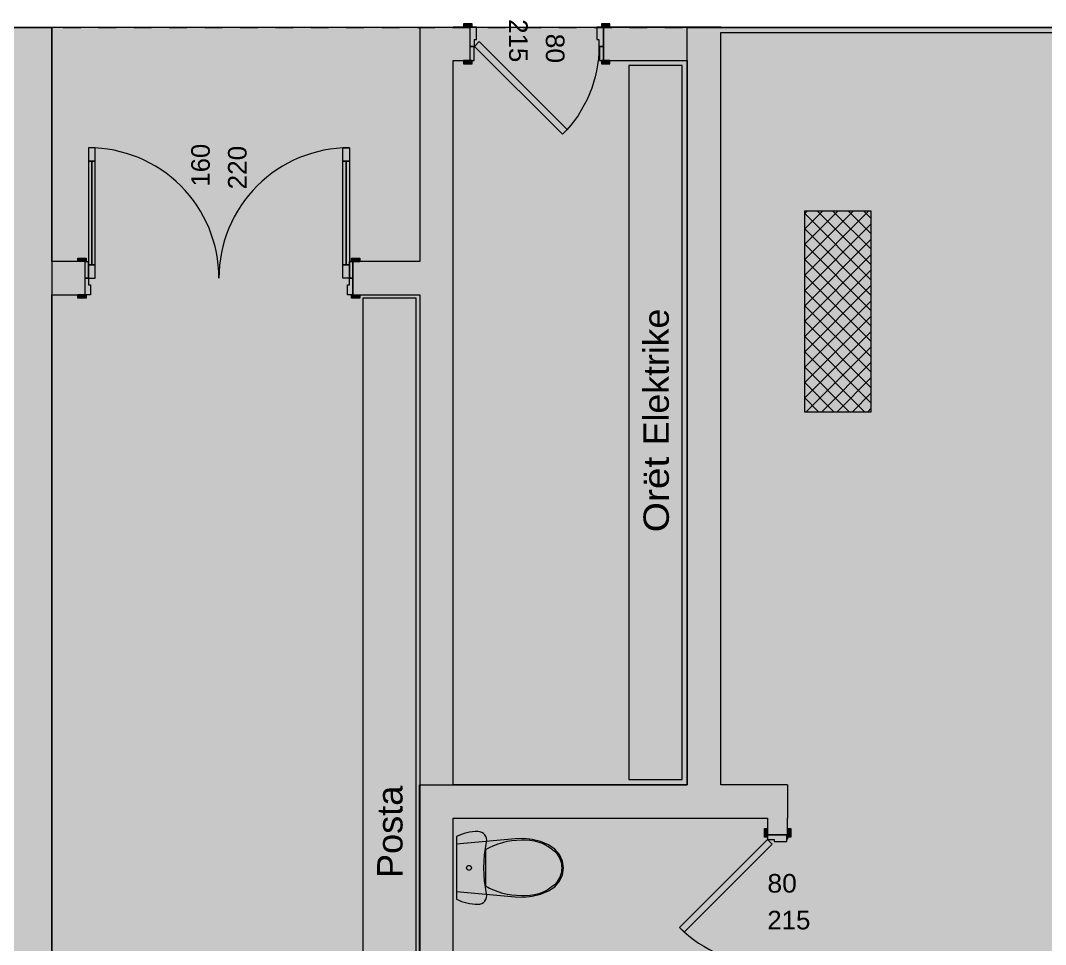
# Model space of a CAD drawing. Header units: metres. Extents: x 312 to 313.4, y 204 to 204.42.
# Drawn here: x 312.3119 to 312.3764, y 204.2548 to 204.313 of the extents above; entities that cross this region are included whole.
import ezdxf

# ---------------------------------------------------------------- set-up
doc = ezdxf.new("R2010")
doc.units = ezdxf.units.M
for name, color, linetype, true_color in [('PDF_- Hidden', 7, 'Continuous', 0x999999), ('PDF_2D Drafting - General', 7, 'Continuous', 0x999999), ('PDF_A - Muret', 7, 'Continuous', 0xaaaaaa), ('PDF_A - Ndertesa 1 - Sanitaria', 7, 'Continuous', 0x7f7f7f), ('PDF_A - Ndertesa 1- Pllaka meskatit 28 cm', 7, 'Continuous', 0xaaaaaa), ('PDF_A - Shtyllat', 7, 'Continuous', 0x999999)]:
    doc.layers.add(name, color=color, linetype=linetype, true_color=true_color)
doc.layers.add('PDF_Drawing & Figure', color=5, linetype='Continuous')
doc.styles.add('PDF Arial', font='arial.ttf')

# ---------------------------------------------------------------- blocks, each defined once
blk = doc.blocks.new('perdhesa')
at = {"layer": 'PDF_2D Drafting - General', "true_color": 0xfafafa, "transparency": 33554559}
blk.add_hatch(color=7, dxfattribs=at).paths.add_polyline_path([(-0.2008442411383839, 0.2557481571577398), (-0.2008442411383839, 0.1799600398549615), (-0.2876853659484482, 0.1799600398549615), (-0.2876853659484482, 0.1864840602407014), (-0.3603174851060658, 0.1864840602407014), (-0.3603174851060658, 0.2557481571577398)])
at = {"layer": 'PDF_2D Drafting - General', "true_color": 0xffffff, "transparency": 33554559}
for points in [[(-0.2008442411383839, 0.2557481571577398), (-0.1608431728535606, 0.2557481571577398), (-0.1608431728535606, 0.2080780910024203), (-0.1776861800896654, 0.2080780910024203), (-0.1776861800896654, 0.1889200657270749), (-0.15716015046047, 0.1889200657270749), (-0.15716015046047, 0.1836790419640693), (-0.09452805614080262, 0.1836830468875803), (-0.09452805614080262, 0.1521020072893293), (-0.09715907556352477, 0.1521020072893293), (-0.1247391319871554, 0.1521009952925283), (-0.1247391319871554, 0.1315749656633329), (-0.156318169123665, 0.1315739751983926), (-0.156318169123665, 0.1310479737132084), (-0.2008442411383839, 0.1310479737132084)], [(-0.1776851896246967, 0.2080780910024203), (-0.1608421608567596, 0.208079081467389), (-0.1608441848503617, 0.2557481571577398), (-0.09452805614080262, 0.2557481571577398), (-0.09452805614080262, 0.1836800539608703), (-0.15716015046047, 0.1836800539608703), (-0.15716015046047, 0.1889200657270749), (-0.1776851896246967, 0.1889200657270749)]]:
    blk.add_hatch(color=7, dxfattribs=at).paths.add_polyline_path(points)
at = {"layer": 'PDF_A - Muret', "true_color": 0xffffff, "transparency": 33554559}
for points in [[(-0.1745281902486226, 0.2557621528581535), (-0.1741071995801917, 0.2557621528581535), (-0.1741071995801917, 0.2549731613962933), (-0.1742332039476082, 0.2549731613962933), (-0.1742332039476082, 0.2545521491960585), (-0.1745281902486226, 0.2545521491960585)], [(-0.1665281832973733, 0.2557621528581535), (-0.1661071926289992, 0.2557621528581535), (-0.1661071926289992, 0.2545521491960585), (-0.1664011669331558, 0.2545521491960585), (-0.1664011669331558, 0.2549731613962933), (-0.1665281832973733, 0.2549731613962933)], [(-0.1987392232007892, 0.2389061403866322), (-0.1987392232007892, 0.2399591553538301), (-0.1985292015672258, 0.2399591553538301), (-0.1985292015672258, 0.2395381216217345), (-0.1984022282667297, 0.2395381216217345), (-0.1984022282667297, 0.2389061403866322)], [(-0.1822342228956586, 0.2389061403866322), (-0.1822342228956586, 0.2395381216217345), (-0.1821082185282421, 0.2395381216217345), (-0.1821082185282421, 0.2399591553538301), (-0.1818971848978777, 0.2399591553538301), (-0.1818971848978777, 0.2389061403866322)], [(-0.1545801615146161, 0.2049200796295452), (-0.1545801615146161, 0.2044990674292819), (-0.1553701434414165, 0.2044990674292819), (-0.1553701434414165, 0.2046250933285307), (-0.1557911556416798, 0.2046250933285307), (-0.1557911556416798, 0.2049200796295452)]]:
    blk.add_hatch(color=7, dxfattribs=at).paths.add_polyline_path(points)
at = {"layer": 'PDF_- Hidden', "lineweight": 5}
for points in [[(-0.1611591527051814, 0.2533411550689948), (-0.1645281761765887, 0.2533411550689948)], [(-0.1645281761765887, 0.2533411550689948), (-0.1645281761765887, 0.2523801456831336)], [(-0.1645281761765887, 0.2533411550689948), (-0.1645281761765887, 0.2083940923858734)], [(-0.1611591527051814, 0.2083940923858734), (-0.1611591527051814, 0.2533411550689948)], [(-0.1778971921881407, 0.2386961402849295), (-0.1812652036627469, 0.2386961402849295)], [(-0.1812652036627469, 0.2386961402849295), (-0.1812652036627469, 0.2153270886695111)], [(-0.1812652036627469, 0.2386961402849295), (-0.1812652036627469, 0.1713410353722793)], [(-0.1778971921881407, 0.1713410353722793), (-0.1778971921881407, 0.2386961402849295)], [(-0.1645281761765887, 0.2083940923858734), (-0.1611591527051814, 0.2083940923858734)]]:
    blk.add_lwpolyline(points, dxfattribs=at)
at = {"layer": 'PDF_2D Drafting - General', "lineweight": 9}
for points in [[(-0.3603174851060658, 0.2557481571577398), (-0.2008442411383839, 0.2557481571577398)], [(-0.2008442411383839, 0.2557481571577398), (-0.2008442411383839, 0.1799600398549615)], [(-0.2008442411383839, 0.2557481571577398), (-0.2008442411383839, 0.1310479737132084)], [(-0.1608431728535606, 0.2557481571577398), (-0.2008442411383839, 0.2557481571577398)], [(-0.1608421608567596, 0.208079081467389), (-0.1608441848503617, 0.2557481571577398)], [(-0.1608441848503617, 0.2557481571577398), (-0.09452805614080262, 0.2557481571577398)], [(-0.1608431728535606, 0.2080780910024203), (-0.1608431728535606, 0.2557481571577398)], [(-0.1776861800896654, 0.1889200657270749), (-0.1776861800896654, 0.2080780910024203)], [(-0.1776861800896654, 0.2080780910024203), (-0.1608431728535606, 0.2080780910024203)], [(-0.1776851896246967, 0.2080780910024203), (-0.1608421608567596, 0.208079081467389)], [(-0.1776851896246967, 0.1889200657270749), (-0.1776851896246967, 0.2080780910024203)]]:
    blk.add_lwpolyline(points, dxfattribs=at)
at = {"layer": 'PDF_A - Muret', "lineweight": 18}
for points in [[(-0.2008442411383839, 0.2557481571577398), (-0.2029502064771691, 0.2557481571577398)], [(-0.2008442411383839, 0.2410121487891388), (-0.2008442411383839, 0.2557481571577398)], [(-0.1776851896246967, 0.2557621528581535), (-0.1755801932189911, 0.2557621528581535)], [(-0.1776851896246967, 0.2557621528581535), (-0.1776851896246967, 0.2410121487891388)], [(-0.1745281902486226, 0.2557621528581535), (-0.1755801932189911, 0.2557621528581535)], [(-0.1745281902486226, 0.2557621528581535), (-0.1749171630608544, 0.2557621528581535)], [(-0.1745281902486226, 0.2557621528581535), (-0.1749171630608544, 0.2557621528581535)], [(-0.1745281902486226, 0.2557621528581535), (-0.1749171630608544, 0.2557621528581535)], [(-0.1745281902486226, 0.2557621528581535), (-0.1745281902486226, 0.2545521491960585)], [(-0.1745281902486226, 0.2557621528581535), (-0.1745281902486226, 0.2545521491960585)], [(-0.1745281902486226, 0.2557621528581535), (-0.1745281902486226, 0.2545521491960585)], [(-0.1661071926289992, 0.2557621528581535), (-0.1657171862880773, 0.2557621528581535)], [(-0.1661071926289992, 0.2557621528581535), (-0.1661071926289992, 0.2545521491960585)], [(-0.1608431728535606, 0.2557621528581535), (-0.1661071926289992, 0.2557621528581535)], [(-0.1661071926289992, 0.2557621528581535), (-0.1661071926289992, 0.2545521491960585)], [(-0.1661071926289992, 0.2557621528581535), (-0.1661071926289992, 0.2545521491960585)], [(-0.1661071926289992, 0.2557621528581535), (-0.1657171862880773, 0.2557621528581535)], [(-0.1661071926289992, 0.2557621528581535), (-0.1657171862880773, 0.2557621528581535)], [(-0.1587381979797442, 0.2557621528581535), (-0.1608431728535606, 0.2557621528581535)], [(-0.1124220974141394, 0.2557481571577398), (-0.1587381979797442, 0.2557481571577398)], [(-0.1587381979797442, 0.2554331677710877), (-0.1124220974141394, 0.2554331677710877)], [(-0.1587381979797442, 0.2080780910024203), (-0.1587381979797442, 0.2554331677710877)], [(-0.1745281902486226, 0.2545521491960585), (-0.1745281902486226, 0.2536571564524479)], [(-0.1745281902486226, 0.2545521491960585), (-0.1745281902486226, 0.2536571564524479)], [(-0.1745281902486226, 0.2545521491960585), (-0.1745281902486226, 0.2536571564524479)], [(-0.1661071926289992, 0.2545521491960585), (-0.1661071926289992, 0.2536571564524479)], [(-0.1661071926289992, 0.2545521491960585), (-0.1661071926289992, 0.2536571564524479)], [(-0.1661071926289992, 0.2545521491960585), (-0.1661071926289992, 0.2536571564524479)], [(-0.1755801932189911, 0.2080780910024203), (-0.1755801932189911, 0.2536571564524479)], [(-0.1755801932189911, 0.2536571564524479), (-0.1745281902486226, 0.2536571564524479)], [(-0.1745281902486226, 0.2536571564524479), (-0.1749171630608544, 0.2536571564524479)], [(-0.1745281902486226, 0.2536571564524479), (-0.1749171630608544, 0.2536571564524479)], [(-0.1745281902486226, 0.2536571564524479), (-0.1749171630608544, 0.2536571564524479)], [(-0.1661071926289992, 0.2536571564524479), (-0.1657171862880773, 0.2536571564524479)], [(-0.1661071926289992, 0.2536571564524479), (-0.1608431728535606, 0.2536571564524479)], [(-0.1661071926289992, 0.2536571564524479), (-0.1657171862880773, 0.2536571564524479)], [(-0.1661071926289992, 0.2536571564524479), (-0.1657171862880773, 0.2536571564524479)], [(-0.1608431728535606, 0.2536571564524479), (-0.1608431728535606, 0.2080780910024203)], [(-0.1987392232007892, 0.2410121487891388), (-0.2008442411383839, 0.2410121487891388)], [(-0.1987392232007892, 0.2410121487891388), (-0.1991922317253625, 0.2410121487891388)], [(-0.1987392232007892, 0.2399591553538301), (-0.1987392232007892, 0.2410121487891388)], [(-0.1818971848978777, 0.2410121487891388), (-0.1814441979051367, 0.2410121487891388)], [(-0.1818971848978777, 0.2399591553538301), (-0.1818971848978777, 0.2410121487891388)], [(-0.1776851896246967, 0.2410121487891388), (-0.1818971848978777, 0.2410121487891388)], [(-0.1987392232007892, 0.2389061403866322), (-0.1987392232007892, 0.2399591553538301)], [(-0.1818971848978777, 0.2389061403866322), (-0.1818971848978777, 0.2399591553538301)], [(-0.2008442411383839, 0.1710250124569654), (-0.2008442411383839, 0.2389061403866322)], [(-0.2008442411383839, 0.2389061403866322), (-0.1987392232007892, 0.2389061403866322)], [(-0.1987392232007892, 0.2389061403866322), (-0.1991922317253625, 0.2389061403866322)], [(-0.1818971848978777, 0.2389061403866322), (-0.1814441979051367, 0.2389061403866322)], [(-0.1818971848978777, 0.2389061403866322), (-0.1776851896246967, 0.2389061403866322)], [(-0.1776851896246967, 0.2389061403866322), (-0.1776851896246967, 0.1915520756147941)], [(-0.1608431728535606, 0.2080780910024203), (-0.1755801932189911, 0.2080780910024203)], [(-0.1545281621046115, 0.2080780910024203), (-0.1587381979797442, 0.2080780910024203)], [(-0.1545281621046115, 0.2080780910024203), (-0.1545281621046115, 0.2059720825999136)], [(-0.1755801932189911, 0.1920780555681176), (-0.1755801932189911, 0.2059730730648823)], [(-0.1755801932189911, 0.2059730730648823), (-0.1557911556416798, 0.2059720825999136)], [(-0.1557911556416798, 0.2059720825999136), (-0.1557911556416798, 0.2049200796295452)], [(-0.1545281621046115, 0.2049200796295452), (-0.1545281621046115, 0.2059720825999136)], [(-0.1557911556416798, 0.2049200796295452), (-0.1557911556416798, 0.2053090739736092)], [(-0.1557911556416798, 0.2049200796295452), (-0.1557911556416798, 0.2053090739736092)], [(-0.1557911556416798, 0.2049200796295452), (-0.1557911556416798, 0.2053090739736092)], [(-0.1545281621046115, 0.2049200796295452), (-0.1545281621046115, 0.2053090739736092)], [(-0.1545281621046115, 0.2049200796295452), (-0.1545281621046115, 0.2053090739736092)], [(-0.1545281621046115, 0.2049200796295452), (-0.1545281621046115, 0.2053090739736092)], [(-0.1557911556416798, 0.2049200796295452), (-0.1545801615146161, 0.2049200796295452)], [(-0.1557911556416798, 0.2049200796295452), (-0.1545801615146161, 0.2049200796295452)], [(-0.1557911556416798, 0.2049200796295452), (-0.1545801615146161, 0.2049200796295452)], [(-0.1545801615146161, 0.2049200796295452), (-0.1545281621046115, 0.2049200796295452)], [(-0.1545801615146161, 0.2049200796295452), (-0.1545281621046115, 0.2049200796295452)], [(-0.1545801615146161, 0.2049200796295452), (-0.1545281621046115, 0.2049200796295452)]]:
    blk.add_lwpolyline(points, dxfattribs=at)
at = {"layer": 'PDF_A - Muret', "lineweight": 13}
for points in [[(-0.1743911615756701, 0.2559621837148143), (-0.1749171630608544, 0.2559621837148143)], [(-0.1749171630608544, 0.2559621837148143), (-0.1749171630608544, 0.2557621528581535)], [(-0.1749171630608544, 0.2557621528581535), (-0.1743911615756701, 0.2557621528581535)], [(-0.1745281902486226, 0.2557621528581535), (-0.1745281902486226, 0.2545521491960585)], [(-0.1741071995801917, 0.2557621528581535), (-0.1745281902486226, 0.2557621528581535)], [(-0.1743911615756701, 0.2557621528581535), (-0.1743911615756701, 0.2559621837148143)], [(-0.1741071995801917, 0.2549731613962933), (-0.1741071995801917, 0.2557621528581535)], [(-0.1665281832973733, 0.2557621528581535), (-0.1665281832973733, 0.2549731613962933)], [(-0.1661071926289992, 0.2557621528581535), (-0.1665281832973733, 0.2557621528581535)], [(-0.1657171862880773, 0.2559621837148143), (-0.1662431877732615, 0.2559621837148143)], [(-0.1662431877732615, 0.2559621837148143), (-0.1662431877732615, 0.2557621528581535)], [(-0.1662431877732615, 0.2557621528581535), (-0.1657171862880773, 0.2557621528581535)], [(-0.1661071926289992, 0.2545521491960585), (-0.1661071926289992, 0.2557621528581535)], [(-0.1657171862880773, 0.2557621528581535), (-0.1657171862880773, 0.2559621837148143)], [(-0.1742332039476082, 0.2545521491960585), (-0.1742332039476082, 0.2549731613962933)], [(-0.1742332039476082, 0.2549731613962933), (-0.1741071995801917, 0.2549731613962933)], [(-0.1742332039476082, 0.2545521491960585), (-0.1739351816561907, 0.2548491594906466)], [(-0.1739351816561907, 0.2548491594906466), (-0.1683971691304578, 0.2493121589616862)], [(-0.1665281832973733, 0.2549731613962933), (-0.1664011669331558, 0.2549731613962933)], [(-0.1664011669331558, 0.2549731613962933), (-0.1664011669331558, 0.2545521491960585)], [(-0.1745281902486226, 0.2545521491960585), (-0.1745281902486226, 0.2536571564524479)], [(-0.1742642098070064, 0.2545521491960585), (-0.1745281902486226, 0.2545521491960585)], [(-0.1745281902486226, 0.2545521491960585), (-0.1742332039476082, 0.2545521491960585)], [(-0.1742642098070064, 0.2536571564524479), (-0.1742642098070064, 0.2545521491960585)], [(-0.1686951698899861, 0.2490141582021295), (-0.1742332039476082, 0.2545521491960585)], [(-0.1664011669331558, 0.2545521491960585), (-0.1661071926289992, 0.2545521491960585)], [(-0.1663701610738144, 0.2545521491960585), (-0.1663701610738144, 0.2536571564524479)], [(-0.1661071926289992, 0.2545521491960585), (-0.1663701610738144, 0.2545521491960585)], [(-0.1661071926289992, 0.2536571564524479), (-0.1661071926289992, 0.2545521491960585)], [(-0.1743911615756701, 0.2536571564524479), (-0.1749171630608544, 0.2536571564524479)], [(-0.1749171630608544, 0.2536571564524479), (-0.1749171630608544, 0.2534571686594802)], [(-0.1745281902486226, 0.2536571564524479), (-0.1742642098070064, 0.2536571564524479)], [(-0.1743911615756701, 0.2534571686594802), (-0.1743911615756701, 0.2536571564524479)], [(-0.1663701610738144, 0.2536571564524479), (-0.1661071926289992, 0.2536571564524479)], [(-0.1657171862880773, 0.2536571564524479), (-0.1662431877732615, 0.2536571564524479)], [(-0.1662431877732615, 0.2536571564524479), (-0.1662431877732615, 0.2534571686594802)], [(-0.1657171862880773, 0.2534571686594802), (-0.1657171862880773, 0.2536571564524479)], [(-0.1749171630608544, 0.2534571686594802), (-0.1743911615756701, 0.2534571686594802)], [(-0.1662431877732615, 0.2534571686594802), (-0.1657171862880773, 0.2534571686594802)], [(-0.1683971691304578, 0.2493121589616862), (-0.1686951698899861, 0.2490141582021295)], [(-0.1559911434346191, 0.2047830940202857), (-0.1559911434346191, 0.2053090739736092)], [(-0.1559911434346191, 0.2053090739736092), (-0.1557911556416798, 0.2053090739736092)], [(-0.1557911556416798, 0.2053090739736092), (-0.1557911556416798, 0.2047830940202857)], [(-0.1545281621046115, 0.2047830940202857), (-0.1545281621046115, 0.2053090739736092)], [(-0.1545281621046115, 0.2053090739736092), (-0.1543281743116722, 0.2053090739736092)], [(-0.1543281743116722, 0.2053090739736092), (-0.1543281743116722, 0.2047830940202857)], [(-0.1613291681674127, 0.1990870592709371), (-0.1557911556416798, 0.2046250933285307)], [(-0.1557911556416798, 0.2047830940202857), (-0.1559911434346191, 0.2047830940202857)], [(-0.1545801615146161, 0.2049200796295452), (-0.1557911556416798, 0.2049200796295452)], [(-0.1557911556416798, 0.2049200796295452), (-0.1557911556416798, 0.2046250933285307)], [(-0.1557911556416798, 0.2046250933285307), (-0.1553701434414165, 0.2046250933285307)], [(-0.1557911556416798, 0.2046250933285307), (-0.1554931548820946, 0.2043270710371416)], [(-0.1553701434414165, 0.2046250933285307), (-0.1553701434414165, 0.2044990674292819)], [(-0.1553701434414165, 0.2044990674292819), (-0.1545801615146161, 0.2044990674292819)], [(-0.1545801615146161, 0.2049200796295452), (-0.1545281621046115, 0.2049200796295452)], [(-0.1545801615146161, 0.2046570896528692), (-0.1545801615146161, 0.2049200796295452)], [(-0.1545801615146161, 0.2044990674292819), (-0.1545801615146161, 0.2049200796295452)], [(-0.1545281621046115, 0.2046570896528692), (-0.1545801615146161, 0.2046570896528692)], [(-0.1545281621046115, 0.2049200796295452), (-0.1545281621046115, 0.2046570896528692)], [(-0.1543281743116722, 0.2047830940202857), (-0.1545281621046115, 0.2047830940202857)], [(-0.1554931548820946, 0.2043270710371416), (-0.1610311674078844, 0.1987900920400136)], [(-0.1610311674078844, 0.1987900920400136), (-0.1613291681674127, 0.1990870592709371)]]:
    blk.add_lwpolyline(points, dxfattribs=at)
at = {"layer": 'PDF_A - Muret', "color": 253, "lineweight": 5, "true_color": 0x999999}
for points in [[(-0.1985292015672258, 0.2481691408749214), (-0.1985292015672258, 0.247327138006284)], [(-0.1981082539625163, 0.2481691408749214), (-0.1985292015672258, 0.2481691408749214)], [(-0.1981082539625163, 0.247327138006284), (-0.1981082539625163, 0.2481691408749214)], [(-0.1825291876647839, 0.247327138006284), (-0.1825291876647839, 0.2481691408749214)], [(-0.1825291876647839, 0.2481691408749214), (-0.1821082185282421, 0.2481691408749214)], [(-0.1821082185282421, 0.2481691408749214), (-0.1821082185282421, 0.247327138006284)], [(-0.1985292015672258, 0.247327138006284), (-0.1985292015672258, 0.2408011366906351)], [(-0.1983182325324151, 0.247327138006284), (-0.1985292015672258, 0.247327138006284)], [(-0.1985292015672258, 0.247327138006284), (-0.1981082539625163, 0.247327138006284)], [(-0.1983182325324151, 0.2408011366906351), (-0.1983182325324151, 0.247327138006284)], [(-0.1983182325324151, 0.247327138006284), (-0.1983182325324151, 0.2408011366906351)], [(-0.1981082539625163, 0.247327138006284), (-0.1983182325324151, 0.247327138006284)], [(-0.1983182325324151, 0.247327138006284), (-0.1983182325324151, 0.2408011366906351)], [(-0.1981082539625163, 0.2408011366906351), (-0.1981082539625163, 0.247327138006284)], [(-0.1825291876647839, 0.2408011366906351), (-0.1825291876647839, 0.247327138006284)], [(-0.1825291876647839, 0.247327138006284), (-0.1823182186299732, 0.247327138006284)], [(-0.1821082185282421, 0.247327138006284), (-0.1825291876647839, 0.247327138006284)], [(-0.1823182186299732, 0.2408011366906351), (-0.1823182186299732, 0.247327138006284)], [(-0.1823182186299732, 0.247327138006284), (-0.1821082185282421, 0.247327138006284)], [(-0.1823182186299732, 0.247327138006284), (-0.1823182186299732, 0.2408011366906351)], [(-0.1823182186299732, 0.247327138006284), (-0.1823182186299732, 0.2408011366906351)], [(-0.1821082185282421, 0.247327138006284), (-0.1821082185282421, 0.2408011366906351)], [(-0.1991922317253625, 0.2410121487891388), (-0.1991922317253625, 0.2412121365821349)], [(-0.1991922317253625, 0.2412121365821349), (-0.1986652182433772, 0.2412121365821349)], [(-0.1986652182433772, 0.2410121487891388), (-0.1991922317253625, 0.2410121487891388)], [(-0.1987392232007892, 0.2410121487891388), (-0.1991922317253625, 0.2410121487891388)], [(-0.1987392232007892, 0.2410121487891388), (-0.1991922317253625, 0.2410121487891388)], [(-0.1987392232007892, 0.2399591553538301), (-0.1987392232007892, 0.2410121487891388)], [(-0.1987392232007892, 0.2410121487891388), (-0.1985392138760176, 0.2410121487891388)], [(-0.1987392232007892, 0.2399591553538301), (-0.1987392232007892, 0.2410121487891388)], [(-0.1987392232007892, 0.2399591553538301), (-0.1987392232007892, 0.2410121487891388)], [(-0.1986652182433772, 0.2412121365821349), (-0.1986652182433772, 0.2410121487891388)], [(-0.1985392138760176, 0.2410121487891388), (-0.1985392138760176, 0.2399591553538301)], [(-0.1985292015672258, 0.2408011366906351), (-0.1983182325324151, 0.2408011366906351)], [(-0.1981082539625163, 0.2408011366906351), (-0.1985292015672258, 0.2408011366906351)], [(-0.1985292015672258, 0.2408011366906351), (-0.1985292015672258, 0.2399591553538301)], [(-0.1983182325324151, 0.2408011366906351), (-0.1981082539625163, 0.2408011366906351)], [(-0.1981082539625163, 0.2399591553538301), (-0.1981082539625163, 0.2408011366906351)], [(-0.1823182186299732, 0.2408011366906351), (-0.1825291876647839, 0.2408011366906351)], [(-0.1825291876647839, 0.2399591553538301), (-0.1825291876647839, 0.2408011366906351)], [(-0.1825291876647839, 0.2408011366906351), (-0.1821082185282421, 0.2408011366906351)], [(-0.1821082185282421, 0.2408011366906351), (-0.1823182186299732, 0.2408011366906351)], [(-0.1821082185282421, 0.2408011366906351), (-0.1821082185282421, 0.2399591553538301)], [(-0.1820972157545384, 0.2399591553538301), (-0.1820972157545384, 0.2410121487891388)], [(-0.1820972157545384, 0.2410121487891388), (-0.1818971848978777, 0.2410121487891388)], [(-0.1819711898552896, 0.2412121365821349), (-0.1814441979051367, 0.2412121365821349)], [(-0.1819711898552896, 0.2410121487891388), (-0.1819711898552896, 0.2412121365821349)], [(-0.1814441979051367, 0.2410121487891388), (-0.1819711898552896, 0.2410121487891388)], [(-0.1818971848978777, 0.2410121487891388), (-0.1818971848978777, 0.2399591553538301)], [(-0.1818971848978777, 0.2399591553538301), (-0.1818971848978777, 0.2410121487891388)], [(-0.1818971848978777, 0.2399591553538301), (-0.1818971848978777, 0.2410121487891388)], [(-0.1818971848978777, 0.2410121487891388), (-0.1814441979051367, 0.2410121487891388)], [(-0.1818971848978777, 0.2410121487891388), (-0.1814441979051367, 0.2410121487891388)], [(-0.1814441979051367, 0.2412121365821349), (-0.1814441979051367, 0.2410121487891388)], [(-0.1985392138760176, 0.2399591553538301), (-0.1987392232007892, 0.2399591553538301)], [(-0.1987392232007892, 0.2389061403866322), (-0.1987392232007892, 0.2399591553538301)], [(-0.1987392232007892, 0.2399591553538301), (-0.1985292015672258, 0.2399591553538301)], [(-0.1987392232007892, 0.2389061403866322), (-0.1987392232007892, 0.2399591553538301)], [(-0.1987392232007892, 0.2389061403866322), (-0.1987392232007892, 0.2399591553538301)], [(-0.1985292015672258, 0.2399591553538301), (-0.1985292015672258, 0.2395381216217345)], [(-0.1985292015672258, 0.2399591553538301), (-0.1981082539625163, 0.2399591553538301)], [(-0.1985292015672258, 0.2395381216217345), (-0.1984022282667297, 0.2395381216217345)], [(-0.1984022282667297, 0.2395381216217345), (-0.1984022282667297, 0.2389061403866322)], [(-0.1821082185282421, 0.2399591553538301), (-0.1825291876647839, 0.2399591553538301)], [(-0.1822342228956586, 0.2389061403866322), (-0.1822342228956586, 0.2395381216217345)], [(-0.1822342228956586, 0.2395381216217345), (-0.1821082185282421, 0.2395381216217345)], [(-0.1821082185282421, 0.2395381216217345), (-0.1821082185282421, 0.2399591553538301)], [(-0.1821082185282421, 0.2399591553538301), (-0.1818971848978777, 0.2399591553538301)], [(-0.1818971848978777, 0.2399591553538301), (-0.1820972157545384, 0.2399591553538301)], [(-0.1818971848978777, 0.2399591553538301), (-0.1818971848978777, 0.2389061403866322)], [(-0.1818971848978777, 0.2389061403866322), (-0.1818971848978777, 0.2399591553538301)], [(-0.1818971848978777, 0.2389061403866322), (-0.1818971848978777, 0.2399591553538301)], [(-0.1991922317253625, 0.2387061310618321), (-0.1991922317253625, 0.2389061403866322)], [(-0.1991922317253625, 0.2389061403866322), (-0.1986652182433772, 0.2389061403866322)], [(-0.1987392232007892, 0.2389061403866322), (-0.1991922317253625, 0.2389061403866322)], [(-0.1987392232007892, 0.2389061403866322), (-0.1991922317253625, 0.2389061403866322)], [(-0.1986652182433772, 0.2387061310618321), (-0.1991922317253625, 0.2387061310618321)], [(-0.1984022282667297, 0.2389061403866322), (-0.1987392232007892, 0.2389061403866322)], [(-0.1986652182433772, 0.2389061403866322), (-0.1986652182433772, 0.2387061310618321)], [(-0.1818971848978777, 0.2389061403866322), (-0.1822342228956586, 0.2389061403866322)], [(-0.1819711898552896, 0.2389061403866322), (-0.1814441979051367, 0.2389061403866322)], [(-0.1819711898552896, 0.2387061310618321), (-0.1819711898552896, 0.2389061403866322)], [(-0.1814441979051367, 0.2387061310618321), (-0.1819711898552896, 0.2387061310618321)], [(-0.1818971848978777, 0.2389061403866322), (-0.1814441979051367, 0.2389061403866322)], [(-0.1818971848978777, 0.2389061403866322), (-0.1814441979051367, 0.2389061403866322)], [(-0.1814441979051367, 0.2389061403866322), (-0.1814441979051367, 0.2387061310618321)]]:
    blk.add_lwpolyline(points, dxfattribs=at)
for centre, radius, start, end in [((-0.1985271832482454, 0.2399600724204447), 0.008209676651327767, 359.9935991817122, 90.01408700131151), ((-0.1821094114907851, 0.2399603234895835), 0.008209492238152864, 89.99167337781165, 180.0081533394755)]:
    blk.add_arc(centre, radius, start, end, dxfattribs=at)
at = {"layer": 'PDF_A - Muret', "lineweight": 13}
blk.add_arc((-0.1557908598638278, 0.20462887825704), 0.00783483400182439, 225.0181538781722, 269.9978369835651, dxfattribs=at)
blk.add_open_spline([(-0.1664011669331558, 0.2545521491960585), (-0.1664011669331558, 0.2545521491960585), (-0.1664011669331558, 0.2545521491960585), (-0.1664011669331558, 0.2545521491960585), (-0.1664011669331558, 0.2524751441911803), (-0.1672261811747262, 0.2504831469174178), (-0.1686951698899861, 0.2490141582021295)], degree=3, knots=[0, 0, 0, 0, 1, 1, 1, 2, 2, 2, 2], dxfattribs=at)
at = {"layer": 'PDF_A - Muret', "color": 254, "true_color": 0xcccccc, "transparency": 33554559}
for points in [[(-0.2008442411383839, 0.1310479737132084), (-0.2029502064771691, 0.1310479737132084), (-0.2008442411383839, 0.2557481571577398), (-0.2029502064771691, 0.2557481571577398)], [(-0.1776851896246967, 0.2557621528581535), (-0.1755801932189911, 0.2557621528581535), (-0.1755801932189911, 0.2536571564524479)], [(-0.1755801932189911, 0.2536571564524479), (-0.1776851896246967, 0.2536571564524479), (-0.1776851896246967, 0.2557621528581535)], [(-0.1755801932189911, 0.2557621528581535), (-0.1745281902486226, 0.2557621528581535), (-0.1755801932189911, 0.2536571564524479), (-0.1745281902486226, 0.2536571564524479)], [(-0.1608431728535606, 0.2557621528581535), (-0.1608431728535606, 0.2536571564524479), (-0.1661071926289992, 0.2557621528581535), (-0.1661071926289992, 0.2536571564524479)], [(-0.1608431728535606, 0.2557621528581535), (-0.1587381979797442, 0.2557621528581535), (-0.1608431728535606, 0.2536571564524479)], [(-0.1587381979797442, 0.2557621528581535), (-0.1587381979797442, 0.2557621528581535), (-0.1608431728535606, 0.2536571564524479), (-0.1587381979797442, 0.2536571564524479)], [(-0.1755801932189911, 0.2536571564524479), (-0.1755801932189911, 0.1915520756147941), (-0.1776851896246967, 0.2536571564524479), (-0.1776851896246967, 0.1915520756147941)], [(-0.1608431728535606, 0.2536571564524479), (-0.1587381979797442, 0.2536571564524479), (-0.1608431728535606, 0.2080780910024203), (-0.1587381979797442, 0.2080780910024203)], [(-0.2008442411383839, 0.2389061403866322), (-0.2008442411383839, 0.2410121487891388), (-0.1987392232007892, 0.2389061403866322), (-0.1987392232007892, 0.2410121487891388)], [(-0.1818971848978777, 0.2389061403866322), (-0.1818971848978777, 0.2410121487891388), (-0.1776851896246967, 0.2389061403866322), (-0.1776851896246967, 0.2410121487891388)], [(-0.1557911556416798, 0.2080780910024203), (-0.1557911556416798, 0.2059720825999136), (-0.1755801932189911, 0.2080780910024203), (-0.1755801932189911, 0.2059730730648823)], [(-0.1557911556416798, 0.2059720825999136), (-0.1545281621046115, 0.2080780910024203), (-0.1545281621046115, 0.2059720825999136)], [(-0.1557911556416798, 0.2059720825999136), (-0.1557911556416798, 0.2080780910024203), (-0.1545281621046115, 0.2080780910024203)], [(-0.1557911556416798, 0.2059720825999136), (-0.1545281621046115, 0.2059720825999136), (-0.1557911556416798, 0.2049200796295452), (-0.1545281621046115, 0.2049200796295452)]]:
    blk.add_solid(points, dxfattribs=at)
at = {"layer": 'PDF_A - Muret', "color": 7, "true_color": 0xffffff, "transparency": 33554559}
for points in [[(-0.1743911615756701, 0.2559621837148143), (-0.1743911615756701, 0.2557621528581535), (-0.1749171630608544, 0.2559621837148143), (-0.1749171630608544, 0.2557621528581535)], [(-0.1662431877732615, 0.2557621528581535), (-0.1662431877732615, 0.2559621837148143), (-0.1657171862880773, 0.2557621528581535), (-0.1657171862880773, 0.2559621837148143)], [(-0.1686951698899861, 0.2490141582021295), (-0.1742332039476082, 0.2545521491960585), (-0.1683971691304578, 0.2493121589616862), (-0.1739351816561907, 0.2548491594906466)], [(-0.1745281902486226, 0.2545521491960585), (-0.1742642098070064, 0.2545521491960585), (-0.1745281902486226, 0.2536571564524479), (-0.1742642098070064, 0.2536571564524479)], [(-0.1663701610738144, 0.2545521491960585), (-0.1661071926289992, 0.2545521491960585), (-0.1663701610738144, 0.2536571564524479), (-0.1661071926289992, 0.2536571564524479)], [(-0.1743911615756701, 0.2536571564524479), (-0.1743911615756701, 0.2534571686594802), (-0.1749171630608544, 0.2536571564524479), (-0.1749171630608544, 0.2534571686594802)], [(-0.1662431877732615, 0.2534571686594802), (-0.1662431877732615, 0.2536571564524479), (-0.1657171862880773, 0.2534571686594802), (-0.1657171862880773, 0.2536571564524479)], [(-0.1985292015672258, 0.2481691408749214), (-0.1981082539625163, 0.2481691408749214), (-0.1985292015672258, 0.247327138006284), (-0.1981082539625163, 0.247327138006284)], [(-0.1821082185282421, 0.2481691408749214), (-0.1821082185282421, 0.247327138006284), (-0.1825291876647839, 0.2481691408749214), (-0.1825291876647839, 0.247327138006284)], [(-0.1985292015672258, 0.247327138006284), (-0.1983182325324151, 0.247327138006284), (-0.1985292015672258, 0.2408011366906351), (-0.1983182325324151, 0.2408011366906351)], [(-0.1983182325324151, 0.247327138006284), (-0.1981082539625163, 0.247327138006284), (-0.1983182325324151, 0.2408011366906351), (-0.1981082539625163, 0.2408011366906351)], [(-0.1823182186299732, 0.247327138006284), (-0.1823182186299732, 0.2408011366906351), (-0.1825291876647839, 0.247327138006284), (-0.1825291876647839, 0.2408011366906351)], [(-0.1821082185282421, 0.247327138006284), (-0.1821082185282421, 0.2408011366906351), (-0.1823182186299732, 0.247327138006284), (-0.1823182186299732, 0.2408011366906351)], [(-0.1986652182433772, 0.2410121487891388), (-0.1991922317253625, 0.2410121487891388), (-0.1986652182433772, 0.2412121365821349), (-0.1991922317253625, 0.2412121365821349)], [(-0.1987392232007892, 0.2399591553538301), (-0.1987392232007892, 0.2410121487891388), (-0.1985392138760176, 0.2399591553538301), (-0.1985392138760176, 0.2410121487891388)], [(-0.1981082539625163, 0.2399591553538301), (-0.1985292015672258, 0.2399591553538301), (-0.1981082539625163, 0.2408011366906351), (-0.1985292015672258, 0.2408011366906351)], [(-0.1825291876647839, 0.2399591553538301), (-0.1825291876647839, 0.2408011366906351), (-0.1821082185282421, 0.2399591553538301), (-0.1821082185282421, 0.2408011366906351)], [(-0.1820972157545384, 0.2399591553538301), (-0.1820972157545384, 0.2410121487891388), (-0.1818971848978777, 0.2399591553538301), (-0.1818971848978777, 0.2410121487891388)], [(-0.1819711898552896, 0.2412121365821349), (-0.1814441979051367, 0.2412121365821349), (-0.1819711898552896, 0.2410121487891388), (-0.1814441979051367, 0.2410121487891388)], [(-0.1986652182433772, 0.2387061310618321), (-0.1991922317253625, 0.2387061310618321), (-0.1986652182433772, 0.2389061403866322), (-0.1991922317253625, 0.2389061403866322)], [(-0.1819711898552896, 0.2389061403866322), (-0.1814441979051367, 0.2389061403866322), (-0.1819711898552896, 0.2387061310618321), (-0.1814441979051367, 0.2387061310618321)], [(-0.1559911434346191, 0.2047830940202857), (-0.1559911434346191, 0.2053090739736092), (-0.1557911556416798, 0.2047830940202857), (-0.1557911556416798, 0.2053090739736092)], [(-0.1545281621046115, 0.2047830940202857), (-0.1545281621046115, 0.2053090739736092), (-0.1543281743116722, 0.2047830940202857), (-0.1543281743116722, 0.2053090739736092)], [(-0.1613291681674127, 0.1990870592709371), (-0.1557911556416798, 0.2046250933285307), (-0.1610311674078844, 0.1987900920400136), (-0.1554931548820946, 0.2043270710371416)], [(-0.1545801615146161, 0.2049200796295452), (-0.1545281621046115, 0.2049200796295452), (-0.1545801615146161, 0.2046570896528692), (-0.1545281621046115, 0.2046570896528692)]]:
    blk.add_solid(points, dxfattribs=at)
at = {"layer": 'PDF_A - Muret', "color": 151, "true_color": 0x80c2ff, "transparency": 33554559}
blk.add_solid([(-0.1587381979797442, 0.2557481571577398), (-0.1124220974141394, 0.2557481571577398), (-0.1587381979797442, 0.2554331677710877), (-0.1124220974141394, 0.2554331677710877)], dxfattribs=at)
at = {"layer": 'PDF_A - Ndertesa 1 - Sanitaria', "lineweight": 13}
for points in [[(-0.1752112019605647, 0.2048810639231533), (-0.1753701715854277, 0.2048060900326334)], [(-0.1753701715854277, 0.2048060900326334), (-0.1753701715854277, 0.2008750638282208)], [(-0.1716812064025817, 0.2046650564361698), (-0.1753701715854277, 0.2043240781104316)], [(-0.1750481843485545, 0.2049470805654039), (-0.1752112019605647, 0.2048810639231533)], [(-0.1748821738098059, 0.2050020729021185), (-0.1750481843485545, 0.2049470805654039)], [(-0.1747131918762079, 0.205048086458703), (-0.1748821738098059, 0.2050020729021185)], [(-0.1745411954840392, 0.2050840661746918), (-0.1747131918762079, 0.205048086458703)], [(-0.1743671750983253, 0.2051090861806415), (-0.1745411954840392, 0.2050840661746918)], [(-0.1741931977762761, 0.2051250628109642), (-0.1743671750983253, 0.2051090861806415)], [(-0.1740171749287924, 0.2051300797312763), (-0.1741931977762761, 0.2051250628109642)], [(-0.1738961659498273, 0.2051160624990018), (-0.1740171749287924, 0.2051300797312763)], [(-0.1737802169548672, 0.2050770898563314), (-0.1738961659498273, 0.2051160624990018)], [(-0.1736761966030258, 0.2050120636790211), (-0.1737802169548672, 0.2050770898563314)], [(-0.1735891648783081, 0.2049270774797378), (-0.1736761966030258, 0.2050120636790211)], [(-0.1735231912997506, 0.2048240906565582), (-0.1735891648783081, 0.2049270774797378)], [(-0.1734812041985379, 0.2047101010596464), (-0.1735231912997506, 0.2048240906565582)], [(-0.1734641940395818, 0.2045880800839086), (-0.1734812041985379, 0.2047101010596464)], [(-0.1734751752814532, 0.2044670711049719), (-0.1734641940395818, 0.2045880800839086)], [(-0.1711372042934727, 0.2046820881269866), (-0.1716812064025817, 0.2046650564361698)], [(-0.170597185576014, 0.2046240813317297), (-0.1711372042934727, 0.2046820881269866)], [(-0.1700732080844318, 0.2044930600440296), (-0.170597185576014, 0.2046240813317297)], [(-0.1695791813917253, 0.2042930722510619), (-0.1700732080844318, 0.2044930600440296)], [(-0.1753701715854277, 0.2043240781104316), (-0.1753701715854277, 0.2013570757504226)], [(-0.1735982082539635, 0.2036580765574456), (-0.1735471777770954, 0.2040640595286334)], [(-0.1735481897738964, 0.2039870616445114), (-0.1735481897738964, 0.202840081697957)], [(-0.1735471777770954, 0.2040640595286334), (-0.1734751752814532, 0.2044670711049719)], [(-0.1691871725890906, 0.2040240748891335), (-0.1695791813917253, 0.2042930722510619)], [(-0.1688871693677925, 0.2036760987132027), (-0.1691871725890906, 0.2040240748891335)], [(-0.1736391833584321, 0.202840081697957), (-0.1736291710496403, 0.2032500911244881)], [(-0.1736291710496403, 0.2032500911244881), (-0.1735982082539635, 0.2036580765574456)], [(-0.1686982058803892, 0.2032730871368642), (-0.1688871693677925, 0.2036760987132027)], [(-0.1686332012349112, 0.202840081697957), (-0.1686982058803892, 0.2032730871368642)], [(-0.1736291710496403, 0.2024310842681984), (-0.1736391833584321, 0.202840081697957)], [(-0.1735481897738964, 0.202840081697957), (-0.1735481897738964, 0.2016940922163428)], [(-0.1686982058803892, 0.2024080882558508), (-0.1686332012349112, 0.202840081697957)], [(-0.1735982082539635, 0.2020230557715763), (-0.1736291710496403, 0.2024310842681984)], [(-0.1735471777770954, 0.2016170512685278), (-0.1735982082539635, 0.2020230557715763)], [(-0.1691881845858916, 0.20165705743986), (-0.1688871693677925, 0.2020050551476515)], [(-0.1688871693677925, 0.2020050551476515), (-0.1686982058803892, 0.2024080882558508)], [(-0.1753701715854277, 0.2013570757504226), (-0.1716812064025817, 0.2010160543609913)], [(-0.1734751752814532, 0.2012140612240501), (-0.1735471777770954, 0.2016170512685278)], [(-0.1700732080844318, 0.2011880722849639), (-0.1695791813917253, 0.2013880816097924)], [(-0.1695791813917253, 0.2013880816097924), (-0.1691881845858916, 0.20165705743986)], [(-0.1753701715854277, 0.2008750638282208), (-0.1752112019605647, 0.2008000899377009)], [(-0.1752112019605647, 0.2008000899377009), (-0.1750481843485545, 0.2007340732954503)], [(-0.1750481843485545, 0.2007340732954503), (-0.1748821738098059, 0.2006790809587358)], [(-0.1748821738098059, 0.2006790809587358), (-0.1747131918762079, 0.2006330674021513)], [(-0.1747131918762079, 0.2006330674021513), (-0.1745411954840392, 0.2005970876861909)], [(-0.1737802169548672, 0.2006040640045512), (-0.1736761966030258, 0.2006690901818331)], [(-0.1736761966030258, 0.2006690901818331), (-0.1735891648783081, 0.2007540979129487)], [(-0.1735891648783081, 0.2007540979129487), (-0.1735231912997506, 0.2008570632042961)], [(-0.1735231912997506, 0.2008570632042961), (-0.1734812041985379, 0.2009710958649009)], [(-0.1734812041985379, 0.2009710958649009), (-0.1734651629726613, 0.2010920833120053)], [(-0.1734651629726613, 0.2010920833120053), (-0.1734751752814532, 0.2012140612240501)], [(-0.1716812064025817, 0.2010160543609913), (-0.1711372042934727, 0.2009990657338676)], [(-0.1711372042934727, 0.2009990657338676), (-0.170597185576014, 0.2010570509972638)], [(-0.170597185576014, 0.2010570509972638), (-0.1700732080844318, 0.2011880722849639)], [(-0.1745411954840392, 0.2005970876861909), (-0.1743671750983253, 0.2005720676802127)], [(-0.1743671750983253, 0.2005720676802127), (-0.1741931977762761, 0.2005560695180577)], [(-0.1741931977762761, 0.2005560695180577), (-0.1740171749287924, 0.2005510525977456)], [(-0.1740171749287924, 0.2005510525977456), (-0.1738961659498273, 0.2005650482981594)], [(-0.1738961659498273, 0.2005650482981594), (-0.1737802169548672, 0.2006040640045512)]]:
    blk.add_lwpolyline(points, dxfattribs=at)
blk.add_circle((-0.1745802111904595, 0.2028400601660962), 0.0001575108422215976, dxfattribs=at)
for centre, radius, start, end in [((-0.1701781559066262, 0.202833178018011), 0.001453669202604425, 0.2814240048805347, 36.28210776346416), ((-0.1701900515633952, 0.2028518433640443), 0.001465711854086184, 323.8562666655193, 359.5881916009389)]:
    blk.add_arc(centre, radius, start, end, dxfattribs=at)
for points in [[(-0.173548383560501, 0.2039873200266697), (-0.1728613884569086, 0.2043893411380679), (-0.1720813757751216, 0.2046003101728786), (-0.1712863769280375, 0.2046002886410463), (-0.171250375680188, 0.2046002886410463), (-0.1712153648973072, 0.2046002886410463), (-0.1711803541144263, 0.2045992766442453)], [(-0.1711803971781478, 0.2045983077111373), (-0.171130400229913, 0.2046013006378473), (-0.1710804032816213, 0.2046033030995886), (-0.1710304063333865, 0.2046033030995886), (-0.1702563795050764, 0.2046033030995886), (-0.1695203994499934, 0.2042722940189208), (-0.1690064127353139, 0.203693281126931)], [(-0.1690064557989785, 0.2019872913740528), (-0.1695194735805785, 0.201409290478864), (-0.1702564441005734, 0.2010782813981962), (-0.1710294589321393, 0.2010782813981962), (-0.1710794558803741, 0.2010782813981962), (-0.1711304432935776, 0.2010803053917982), (-0.1711804402418124, 0.2010823078535395)], [(-0.1711804833055339, 0.2010823509172326), (-0.1712164845533266, 0.20108133892046), (-0.1712514953362074, 0.20108133892046), (-0.1712864630554236, 0.20108133892046), (-0.1720815049662292, 0.20108133892046), (-0.1728624865810957, 0.2012923940826568), (-0.1735484912197194, 0.2016933816653932)]]:
    blk.add_open_spline(points, degree=3, knots=[0, 0, 0, 0, 1, 1, 1, 2, 2, 2, 2], dxfattribs=at)
at = {"layer": 'PDF_A - Ndertesa 1- Pllaka meskatit 28 cm', "color": 8, "lineweight": 18, "true_color": 0x7f7f7f}
blk.add_lwpolyline([(-0.09452805614080262, 0.2557481571577398), (-0.3603174851060658, 0.2557481571577398)], dxfattribs=at)
at = {"layer": 'PDF_A - Ndertesa 1- Pllaka meskatit 28 cm', "lineweight": 9}
for points in [[(-0.2023562504835468, 0.2557481571577398), (-0.2012422142625496, 0.2557481571577398)], [(-0.2001282426371063, 0.2557481571577398), (-0.1990142279479983, 0.2557481571577398)], [(-0.1979002132588334, 0.2557481571577398), (-0.1967862201015578, 0.2557481571577398)], [(-0.1956722484761713, 0.2557481571577398), (-0.1945582337870064, 0.2557481571577398)], [(-0.1934441975660661, 0.2557481571577398), (-0.1923302259406228, 0.2557481571577398)], [(-0.1912162112514579, 0.2557481571577398), (-0.1901022180941823, 0.2557481571577398)], [(-0.1889882034050743, 0.2557481571577398), (-0.1878742317796309, 0.2557481571577398)], [(-0.1867602170905229, 0.2557481571577398), (-0.1856462024013581, 0.2557481571577398)], [(-0.1845322092440824, 0.2557481571577398), (-0.1834181945549744, 0.2557481571577398)], [(-0.1823042444613634, 0.2557481571577398), (-0.1811901867085908, 0.2557481571577398)], [(-0.1800762150831474, 0.2557481571577398), (-0.1789622003939826, 0.2557481571577398)], [(-0.1778482072367069, 0.2557481571577398), (-0.1767342140794312, 0.2557481571577398)], [(-0.1756201778584909, 0.2557481571577398), (-0.1745061847011584, 0.2557481571577398)], [(-0.1733921700120504, 0.2557481571577398), (-0.1722782199184962, 0.2557481571577398)], [(-0.1711642052293314, 0.2557481571577398), (-0.1700491570115901, 0.2557481571577398)], [(-0.1689351638543144, 0.2557481571577398), (-0.167821192228871, 0.2557481571577398)], [(-0.1667071990715954, 0.2557481571577398), (-0.1655931843824305, 0.2557481571577398)], [(-0.1644791696933225, 0.2557481571577398), (-0.1633651550042146, 0.2557481571577398)], [(-0.1622511618469389, 0.2557481571577398), (-0.1611371902214955, 0.2557481571577398)], [(-0.1600231755323307, 0.2557481571577398), (-0.1589091608432227, 0.2557481571577398)], [(-0.157795167685947, 0.2557481571577398), (-0.1566811745286714, 0.2557481571577398)], [(-0.1555671598395065, 0.2557481571577398), (-0.1544531451503985, 0.2557481571577398)], [(-0.1533391519931229, 0.2557481571577398), (-0.1522251373040149, 0.2557481571577398)], [(-0.1511111656785715, 0.2557481571577398), (-0.1499971509894067, 0.2557481571577398)], [(-0.1488831363002987, 0.2557481571577398), (-0.1477691646748553, 0.2557481571577398)], [(-0.1466551499857474, 0.2557481571577398), (-0.1455411352966394, 0.2557481571577398)], [(-0.1444271206074745, 0.2557481571577398), (-0.1433131489820312, 0.2557481571577398)], [(-0.1421991342929232, 0.2557481571577398), (-0.1410851196038152, 0.2557481571577398)], [(-0.1399711479783718, 0.2557481571577398), (-0.1388561428242951, 0.2557481571577398)]]:
    blk.add_lwpolyline(points, dxfattribs=at)
at = {"layer": 'PDF_A - Shtyllat', "lineweight": 5}
for points in [[(-0.153475147137442, 0.2401371375993619), (-0.1494291408711774, 0.244183143865655)], [(-0.153475147137442, 0.2411041328386432), (-0.1503961361104302, 0.244183143865655)], [(-0.153475147137442, 0.242072140074697), (-0.1513641648783164, 0.244183143865655)], [(-0.153475147137442, 0.2430401473107509), (-0.1523311601175692, 0.244183143865655)], [(-0.153475147137442, 0.2440071425500037), (-0.1532991458217907, 0.244183143865655)], [(-0.1492641638610621, 0.2398391368398336), (-0.153475147137442, 0.2440501416480458)], [(-0.1492641638610621, 0.2408071225440267), (-0.1526401421189689, 0.244183143865655)], [(-0.1492641638610621, 0.2417751513119413), (-0.1516731899434376, 0.244183143865655)], [(-0.1492641638610621, 0.2427421465511941), (-0.1507051611755514, 0.244183143865655)], [(-0.1492641638610621, 0.2437101322554156), (-0.1497381659362418, 0.244183143865655)], [(-0.153475147137442, 0.2391691303633081), (-0.1492641638610621, 0.2433801351715204)], [(-0.1492641638610621, 0.2388721416005808), (-0.153475147137442, 0.243082134411992)], [(-0.153475147137442, 0.2382021351240553), (-0.1492641638610621, 0.2424121494673273)], [(-0.1492641638610621, 0.2379041343644985), (-0.153475147137442, 0.2421151391727108)], [(-0.153475147137442, 0.2372341278880015), (-0.1492641638610621, 0.2414441422312734)], [(-0.1492641638610621, 0.2369371175934134), (-0.153475147137442, 0.2411471534685177)], [(-0.153475147137442, 0.2362661421837799), (-0.1492641638610621, 0.2404771254601599)], [(-0.1492641638610621, 0.2359691318891919), (-0.153475147137442, 0.2401801366974041)], [(-0.153475147137442, 0.2352991254126948), (-0.1492641638610621, 0.2395091397559383)], [(-0.1492641638610621, 0.2350011031213057), (-0.153475147137442, 0.2392121294613503)], [(-0.153475147137442, 0.234331118176641), (-0.1492641638610621, 0.2385421445166855)], [(-0.1492641638610621, 0.2340341078820245), (-0.153475147137442, 0.2382441437571572)], [(-0.153475147137442, 0.2333631109405871), (-0.1492641638610621, 0.2375741372806317)], [(-0.1492641638610621, 0.2330661221778314), (-0.153475147137442, 0.2372771269860436)], [(-0.153475147137442, 0.2323961372331667), (-0.1492641638610621, 0.2366061300445779)], [(-0.1492641638610621, 0.2320991269385786), (-0.153475147137442, 0.2363091197499898)], [(-0.1533521572285963, 0.2315521319027596), (-0.1492641638610621, 0.2356391348053251)], [(-0.149685154529493, 0.2315521319027596), (-0.153475147137442, 0.2353411340457683)], [(-0.1506531402336577, 0.2315521319027596), (-0.153475147137442, 0.2343741388065155)], [(-0.1523841284606533, 0.2315521319027596), (-0.1492641638610621, 0.2346711275692712)], [(-0.1514161427564886, 0.2315521319027596), (-0.1492641638610621, 0.2337031203332174)], [(-0.1516201354729674, 0.2315521319027596), (-0.153475147137442, 0.2334061315704616)], [(-0.1525881642408535, 0.2315521319027596), (-0.153475147137442, 0.2324391363312088)], [(-0.1504491044535143, 0.2315521319027596), (-0.1492641638610621, 0.2327361250939362)], [(-0.1494811618130143, 0.2315521319027596), (-0.1492641638610621, 0.2317681393897431)]]:
    blk.add_lwpolyline(points, dxfattribs=at)
at = {"layer": 'PDF_A - Shtyllat', "color": 8, "lineweight": 18, "true_color": 0x7f7f7f}
for points in [[(-0.1492641638610621, 0.244183143865655), (-0.153475147137442, 0.244183143865655)], [(-0.153475147137442, 0.244183143865655), (-0.153475147137442, 0.2315521319027596)], [(-0.1492641638610621, 0.2315521319027596), (-0.1492641638610621, 0.244183143865655)], [(-0.153475147137442, 0.2315521319027596), (-0.1492641638610621, 0.2315521319027596)]]:
    blk.add_lwpolyline(points, dxfattribs=at)
at = {"layer": 'PDF_A - Shtyllat', "color": 253, "true_color": 0xaaaaaa, "transparency": 33554559}
blk.add_solid([(-0.153475147137442, 0.2315521319027596), (-0.153475147137442, 0.244183143865655), (-0.1492641638610621, 0.2315521319027596), (-0.1492641638610621, 0.244183143865655)], dxfattribs=at)
at = {"layer": 'PDF_A - Muret', "color": 9, "true_color": 0xd5aaaa, "char_height": 0.001170135086238928, "attachment_point": 7, "rotation": 270, "style": 'PDF Arial'}
for s, insert in [('\\W0.994132;215', (-0.1720737104377008, 0.256260919248632)), ('\\W1.018763;80', (-0.1697580572089237, 0.2553500010128573))]:
    blk.add_mtext(s, dxfattribs=dict(at, insert=insert))
at = {"layer": 'PDF_A - Muret', "color": 253, "true_color": 0x999999, "char_height": 0.001170135086238928, "attachment_point": 7, "rotation": 90, "style": 'PDF Arial'}
for s, insert in [('\\W0.984041;160', (-0.1908771169623265, 0.2457322741146868)), ('\\W1.005971;220', (-0.1885614637335493, 0.2455474985714545))]:
    blk.add_mtext(s, dxfattribs=dict(at, insert=insert))
at = {"layer": 'PDF_A - Muret', "color": 9, "true_color": 0xd5aaaa, "char_height": 0.001170135086238928, "attachment_point": 7, "style": 'PDF Arial'}
for s, insert in [('\\W1.018763;80', (-0.1558002609213531, 0.2012684183712565)), ('\\W0.994132;215', (-0.1558066316565601, 0.1989524260159214))]:
    blk.add_mtext(s, dxfattribs=dict(at, insert=insert))
at = {"layer": 'PDF_Drawing & Figure', "color": 253, "true_color": 0x999999, "char_height": 0.001595639093310196, "attachment_point": 7, "rotation": 90, "style": 'PDF Arial'}
for s, insert in [('\\W1.006107;Elektrike', (-0.1619822721442006, 0.2294413595791411)), ('\\W1.098540;Orët', (-0.1619811820944506, 0.2239629633541824)), ('\\W1.020185;Posta', (-0.1787427801093031, 0.2022006531353782))]:
    blk.add_mtext(s, dxfattribs=dict(at, insert=insert))

msp = doc.modelspace()

# ---------------------------------------------------------------- block references
msp.add_blockref('perdhesa', (312.5146617139777, 204.0568112744693))

doc.saveas('drawing.dxf')
